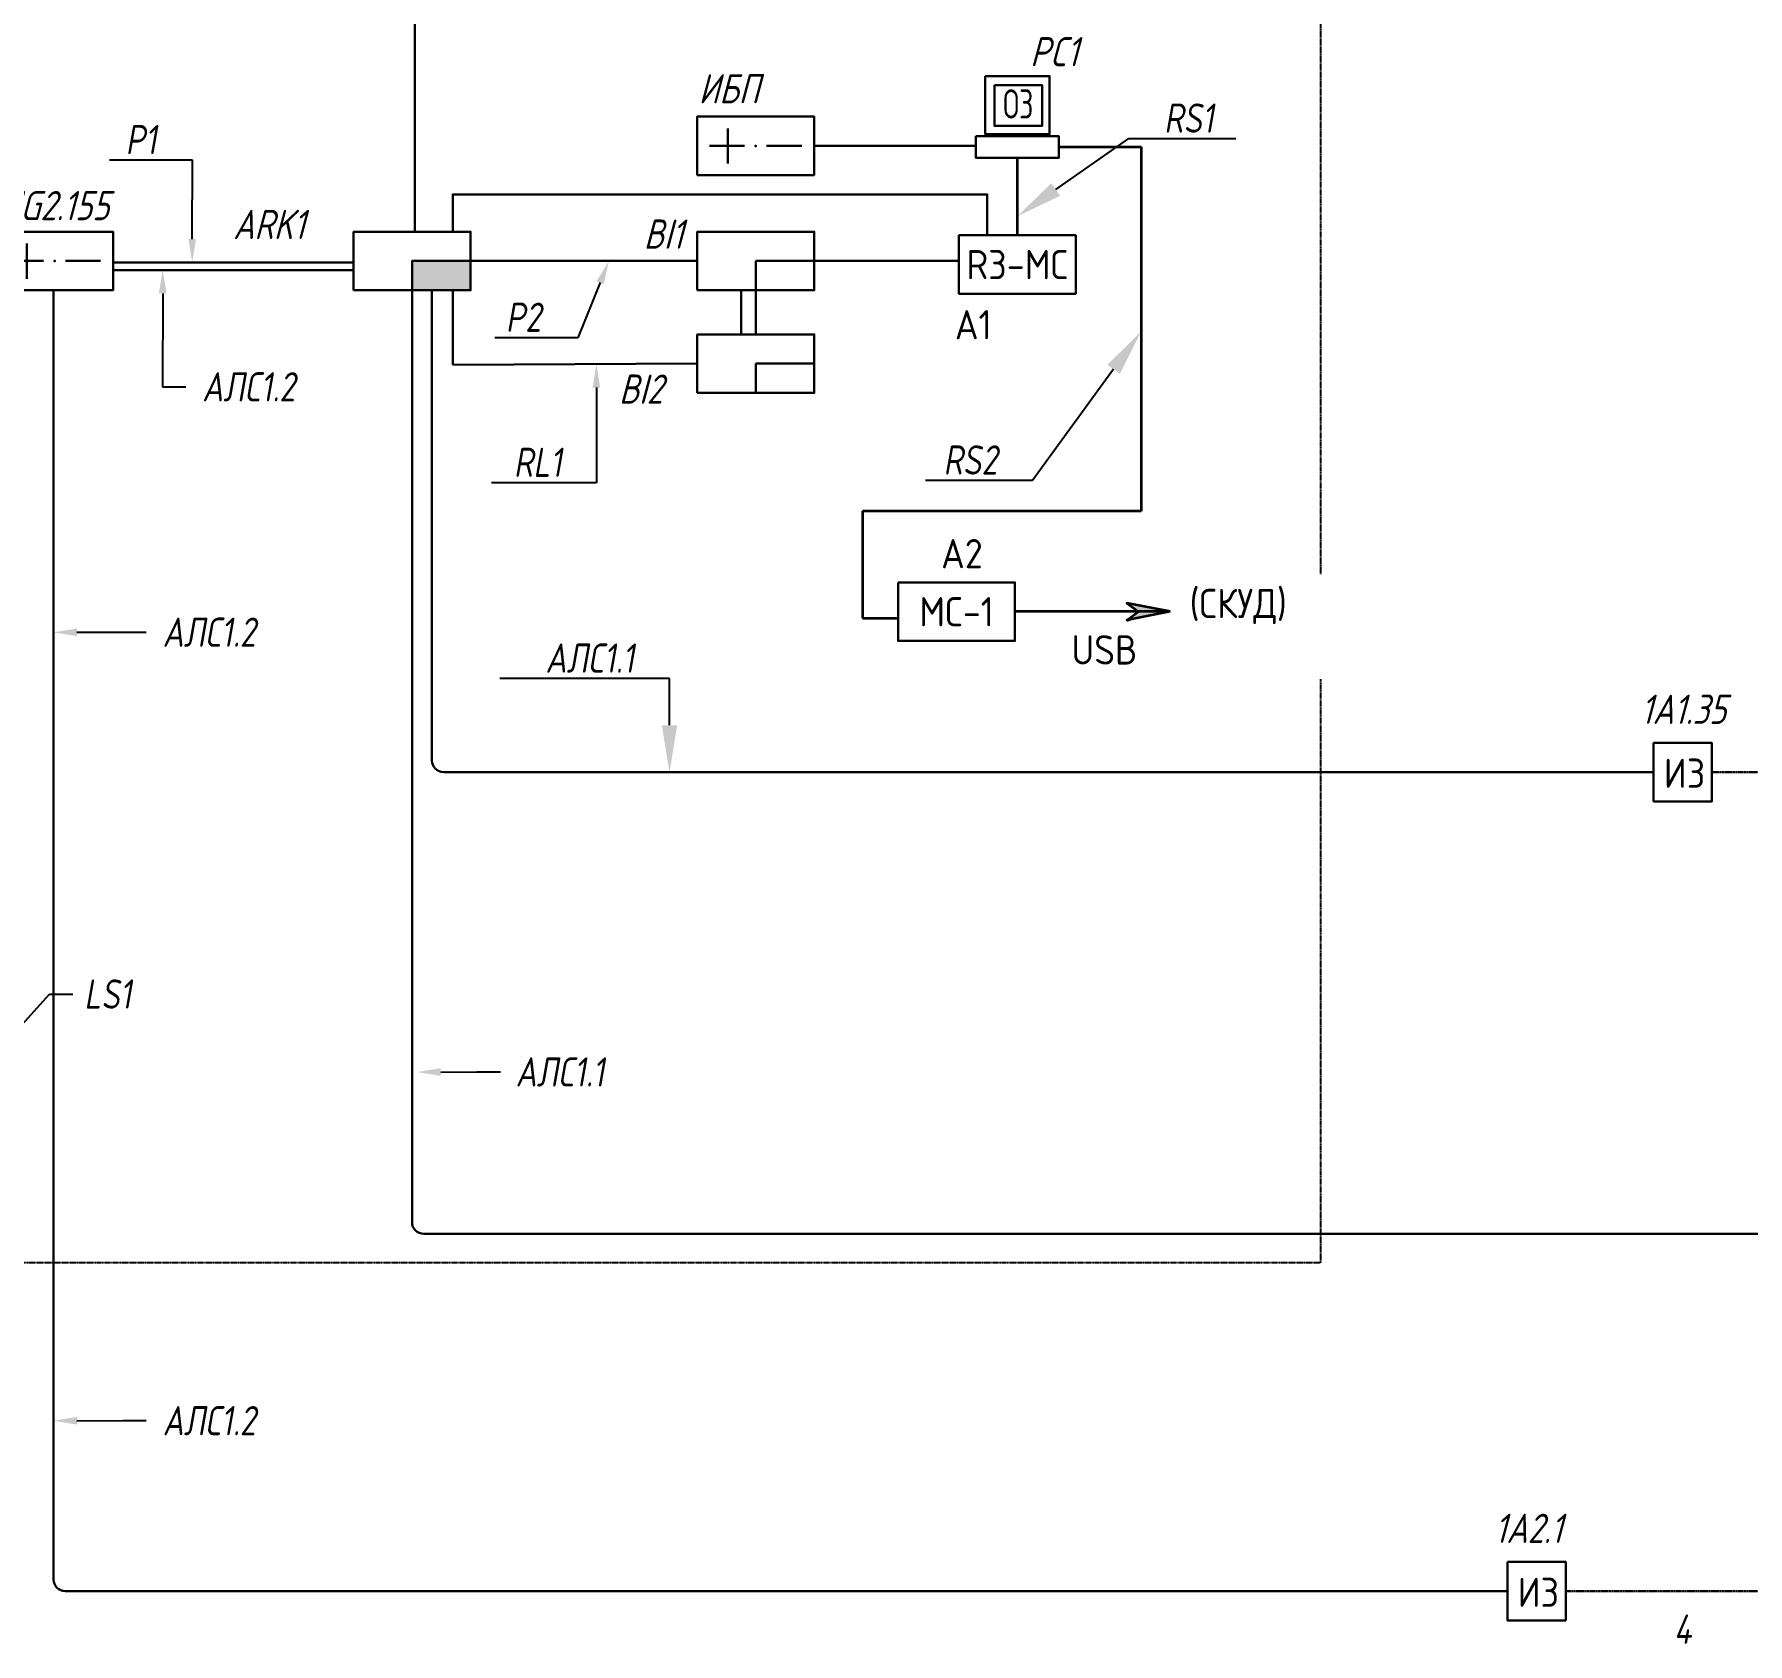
# Model space of a CAD drawing. Header units: millimetres. Extents: x -259793 to 1187961, y -549744 to 43070.
# Drawn here: x 589068 to 603715, y -17544 to -3784 of the extents above; entities that cross this region are included whole.
import ezdxf
from ezdxf import colors
from ezdxf.entities.mleader import LeaderData, LeaderLine
from ezdxf.enums import TextEntityAlignment as Align
from ezdxf.math import Vec2, Vec3

# ---------------------------------------------------------------- set-up
doc = ezdxf.new("R2010")
doc.units = ezdxf.units.MM
doc.linetypes.add('HIDDEN', pattern=[0.375, 0.25, -0.125])
doc.linetypes.add('JIS_02_1.0', pattern=[2, 1, -1])
for name, color, linetype, lineweight in [('RC-Выноски', 7, 'Continuous', 0), ('RC-Источники_электропитания', 3, 'Continuous', 30), ('RC-Линии_связи-Адресные', 5, 'Continuous', 30), ('RC-Линии_связи-Интерфейсные_RS-485', 6, 'Continuous', 30), ('RC-Линии_связи-Питание_12-24В', 3, 'Continuous', 30), ('RC-Приборы_управления_и_блоки_индикации', 5, 'Continuous', 30), ('RC-Прочее_оборудование', 5, 'Continuous', 30)]:
    doc.layers.add(name, color=color, linetype=linetype, lineweight=lineweight)
for name, color, linetype in [('RC-Позиционные_обозначения', 7, 'Continuous'), ('СС', 4, 'Continuous'), ('Стены', 194, 'Continuous'), ('флажки', 7, 'Continuous')]:
    doc.layers.add(name, color=color, linetype=linetype)
doc.styles.add('ISOCPEUR', font='isocpeur.ttf', dxfattribs={"width": 0.9, "height": 350})
doc.styles.add('RubezhCAD', font='', dxfattribs={"oblique": 10})
doc.styles.get("Standard").update_dxf_attribs({"font": ''})
doc.styles.get('RubezhCAD').set_extended_font_data('GOST type A')
doc.styles.get('Standard').set_extended_font_data('GOST type B')

# ---------------------------------------------------------------- blocks, each defined once
blk = doc.blocks.new('RC-UGO-BKI-02')
at = {"layer": 'RC-Приборы_управления_и_блоки_индикации'}
blk.add_attdef('PSTN', text='', height=2.5, dxfattribs=at).set_placement((6.81, 2.5), align=Align.BOTTOM_CENTER)
blk.add_wipeout([(5, -2.5), (5, 2.5), (-5, 2.5), (-5, -2.5)]).dxf.layer = 'RC-Приборы_управления_и_блоки_индикации'
blk.add_wipeout([(-5, -2.5), (-5, 2.5), (5, 2.5), (5, -2.5)]).dxf.layer = 'RC-Приборы_управления_и_блоки_индикации'
for p, q in [((5, 0), (0, 0)), ((0, 0), (0, -2.5))]:
    blk.add_line(p, q, dxfattribs=at)
blk.add_lwpolyline([(-5, -2.5), (5, -2.5), (5, 2.5), (-5, 2.5)], close=True, dxfattribs=at)
blk = doc.blocks.new('RC-UGO-BRP-01')
blk.add_wipeout([(5, -2.5), (5, 2.5), (-5, 2.5), (-5, -2.5)]).dxf.layer = 'RC-Источники_электропитания'
blk.add_wipeout([(-5, -2.5), (-5, 2.5), (5, 2.5), (5, -2.5)]).dxf.layer = 'RC-Источники_электропитания'
at = {"layer": 'RC-Источники_электропитания'}
blk.add_lwpolyline([(-5, -2.5), (5, -2.5), (5, 2.5), (-5, 2.5)], close=True, dxfattribs=at)
for points in [[(-2.37, -1.52), (-2.37, 1.48)], [(-3.94, 0), (-0.94, 0)], [(0.94, 0), (3.94, 0)]]:
    blk.add_lwpolyline(points, dxfattribs=at)
blk.add_point((0, 0), dxfattribs=at)
blk.add_attdef('PSTN', text='', height=2.5, dxfattribs=at).set_placement((6.11, 2.42), align=Align.BOTTOM_CENTER)
blk = doc.blocks.new('RC-UGO-IZ-01')
at = {"layer": 'RC-Прочее_оборудование'}
blk.add_point((2.5, 0), dxfattribs=at)
blk.add_attdef('PSTN', text='', height=2.5, dxfattribs=at).set_placement((5.66, 2.58), align=Align.BOTTOM_CENTER)
blk.add_wipeout([(2.49, -2.5), (-2.49, -2.5), (-2.49, 2.5), (2.49, 2.5)]).dxf.layer = 'RC-Прочее_оборудование'
blk.add_wipeout([(-2.49, -2.5), (-2.49, 2.5), (2.49, 2.5), (2.49, -2.5)]).dxf.layer = 'RC-Прочее_оборудование'
blk.add_lwpolyline([(-2.49, 2.5), (2.49, 2.5), (2.49, -2.5), (-2.49, -2.5), (-2.49, 2.5)], close=True, dxfattribs=at)
blk.add_lwpolyline([(-2.49, 2.5), (-2.49, 2.5)], dxfattribs=at)
blk.add_lwpolyline([(-2.49, 2.5), (-2.49, 2.5)], dxfattribs=at)
at = {"layer": 'RC-Прочее_оборудование', "ltscale": 100, "style": 'ISOCPEUR', "width": 0.9}
blk.add_text('ИЗ', height=2.5, dxfattribs=at).set_placement((0.15, -0.09), align=Align.MIDDLE)
blk = doc.blocks.new('RC-UGO-PC-02')
at = {"layer": 'RC-Приборы_управления_и_блоки_индикации'}
blk.add_attdef('PSTN', text='', height=2.5, dxfattribs=at).set_placement((1.09, 2.57), align=Align.BOTTOM_LEFT)
blk.add_wipeout([(-3.55, -2.66), (-3.55, -4.49), (3.55, -4.49), (3.55, -2.66)]).dxf.layer = 'RC-Приборы_управления_и_блоки_индикации'
blk.add_wipeout([(-2.75, 2.49), (-2.75, -2.49), (2.75, -2.49), (2.75, 2.49)]).dxf.layer = 'RC-Приборы_управления_и_блоки_индикации'
for points in [[(-2.75, 2.49), (2.75, 2.49), (2.75, -2.49), (-2.75, -2.49)], [(-1.96, 1.72), (2.11, 1.72), (2.11, -1.77), (-1.96, -1.77)], [(-3.55, -2.66), (3.55, -2.66), (3.55, -4.49), (-3.55, -4.49)]]:
    blk.add_lwpolyline(points, close=True, dxfattribs=at)
at = {"layer": 'RC-Приборы_управления_и_блоки_индикации', "ltscale": 100, "style": 'ISOCPEUR', "width": 0.7}
blk.add_text('ОЗ', height=2.5, dxfattribs=at).set_placement((0.08, 0.11), align=Align.MIDDLE)
blk = doc.blocks.new('RC-UGO-PPK-01')
blk.add_wipeout([(5, -2.5), (5, 2.5), (-5, 2.5), (-5, -2.5)]).dxf.layer = 'RC-Приборы_управления_и_блоки_индикации'
blk.add_wipeout([(-5, -2.5), (-5, 2.5), (5, 2.5), (5, -2.5)]).dxf.layer = 'RC-Приборы_управления_и_блоки_индикации'
at = {"layer": 'RC-Приборы_управления_и_блоки_индикации'}
h = blk.add_hatch(color=256, dxfattribs=at)
h.dxf.hatch_style = 1
h.paths.add_polyline_path([(5, -2.5), (5, 0), (0, 0), (0, -2.5)])
blk.add_lwpolyline([(-5, -2.5), (5, -2.5), (5, 2.5), (-5, 2.5)], close=True, dxfattribs=at)
for points in [[(5, 0), (0, 0), (0, -2.5)], [(0, 0), (5, 0)]]:
    blk.add_lwpolyline(points, dxfattribs=at)
blk.add_attdef('PSTN', text='', height=1.5, dxfattribs=at).set_placement((5, 2.5), align=Align.BOTTOM_CENTER)
blk = doc.blocks.new('RC-UGO-IP12-03')
blk.add_wipeout([(5, -2.5), (5, 2.5), (-5, 2.5), (-5, -2.5)]).dxf.layer = 'RC-Источники_электропитания'
blk.add_wipeout([(-5, -2.5), (-5, 2.5), (5, 2.5), (5, -2.5)]).dxf.layer = 'RC-Источники_электропитания'
at = {"layer": 'RC-Источники_электропитания'}
blk.add_lwpolyline([(-5, -2.5), (5, -2.5), (5, 2.5), (-5, 2.5)], close=True, dxfattribs=at)
for points in [[(-2.37, -1.52), (-2.37, 1.48)], [(-3.94, 0), (-0.94, 0)], [(0.94, 0), (3.94, 0)]]:
    blk.add_lwpolyline(points, dxfattribs=at)
blk.add_point((0, 0), dxfattribs=at)
blk.add_attdef('PSTN', text='', height=2.5, dxfattribs=at).set_placement((6.11, 2.42), align=Align.BOTTOM_CENTER)

msp = doc.modelspace()

# ---------------------------------------------------------------- linework, layer by layer
at = {"layer": 'RC-Линии_связи-Адресные', "ltscale": 100}
for p, q in [((592320.17824, -5472.34501), (592320.17824, -2842.34602)), ((592320.17824, -5472.34501), (592320.17824, -5472.34501)), ((592297.43306, -5722.34501), (592797.43306, -5644.36884)), ((592297.43306, -5722.34501), (592797.43306, -5644.36884)), ((589232.76926, -5722.34501), (589232.76926, -7245.87317)), ((589732.76926, -5800.32118), (591797.43306, -5800.32118)), ((589232.76926, -7495.87317), (589232.76926, -7245.87317)), ((589232.76926, -7495.87317), (589232.76926, -9747.19466)), ((596825.49747, -10092.25172), (592567.91193, -10092.25172))]:
    msp.add_line(p, q, dxfattribs=at)
at = {"layer": 'RC-Линии_связи-Адресные'}
for p, q in [((592297.43306, -13940.18556), (592297.43306, -5972.34501)), ((601882.3949, -14040.18556), (592397.43306, -14040.18556)), ((645836.40079, -14042.36316), (601882.3949, -14040.18556))]:
    msp.add_line(p, q, dxfattribs=at)
at = {"layer": 'RC-Линии_связи-Адресные', "linetype": 'JIS_02_1.0'}
for p, q in [((603409.49295, -10092.25172), (605409.49295, -10092.25172)), ((602159.49295, -17094.58047), (604159.49295, -17094.58047))]:
    msp.add_line(p, q, dxfattribs=at)
at = {"layer": 'RC-Линии_связи-Адресные'}
msp.add_arc((592397.43306, -13940.18556), 100, 180, 270, dxfattribs=at)
at = {"layer": 'RC-Линии_связи-Интерфейсные_RS-485', "ltscale": 100}
for p, q in [((592297.43306, -5722.34501), (592297.43306, -5972.34501)), ((595235.07177, -5722.34501), (595735.07177, -5722.34501)), ((595235.07177, -5972.34501), (595235.07177, -5722.34501)), ((595735.07177, -5722.34501), (596972.59566, -5722.34501)), ((597471.8808, -5722.34501), (596972.59566, -5722.34501)), ((592645.25038, -5972.34501), (592645.25038, -6609.10909)), ((595235.07177, -6600.20799), (595235.07177, -5972.34501)), ((592645.25038, -6609.10909), (594734.78183, -6600.20799))]:
    msp.add_line(p, q, dxfattribs=at)
at = {"layer": 'RC-Линии_связи-Питание_12-24В', "ltscale": 100}
for p, q in [((589232.76926, -5722.34501), (589732.76926, -5734.71565)), ((589732.76926, -5734.71565), (591797.43306, -5734.71565)), ((592297.43306, -5722.34501), (591797.43306, -5734.71565)), ((592297.43306, -5722.34501), (592797.43306, -5786.19872)), ((592797.43306, -5722.34501), (594735.07177, -5722.34501)), ((595235.07177, -5722.34501), (594735.07177, -5786.19872)), ((595235.07177, -5722.34501), (594979.44273, -5972.34501)), ((595110.40771, -5972.34501), (595110.40771, -6350.20799)), ((595235.07177, -6600.20799), (594979.44273, -6350.20799))]:
    msp.add_line(p, q, dxfattribs=at)
at = {"layer": 'RC-Прочее_оборудование'}
msp.add_point((597257.63457, -5724.3619), dxfattribs=at)
at = {"layer": 'СС', "color": 4, "linetype": 'Continuous', "lineweight": 35}
for p, q in [((597471.8808, -5502.75312), (597471.8808, -4839.39811)), ((598530.28222, -7862.03669), (596147.7318, -7862.03669)), ((596147.7318, -7862.03669), (596147.7318, -8775.94423))]:
    msp.add_line(p, q, dxfattribs=at)
at = {"layer": 'Стены', "color": 0, "linetype": 'HIDDEN', "ltscale": 10}
msp.add_lwpolyline([(582710.57575, -3635.23754), (600064.60622, -3635.23754), (600064.60622, -14288.02134), (582710.57575, -14288.02134)], close=True, dxfattribs=at)

# ---------------------------------------------------------------- texts
at = {"layer": 'RC-Линии_связи-Адресные', "ltscale": 0.01, "insert": (603159.49295, -17294.58047), "char_height": 250, "width": 1, "attachment_point": 2, "style": 'RubezhCAD'}
msp.add_mtext('4', dxfattribs=at)

# ---------------------------------------------------------------- leaders
at = {"layer": 'RC-Выноски', "ltscale": 0.01}
ml = msp.add_multileader_mtext('Standard', dxfattribs=at)
ml.set_content('АЛС1.2', color=256, style='RubezhCAD')
ml.set_leader_properties()
ml.build(insert=Vec2(0, 0))
ml.multileader.update_dxf_attribs({"has_text_frame": 1, "text_right_attachment_type": 2, "dogleg_length": 2, "arrow_head_size": 200, "scale": 100})
ctx = ml.context
ctx.base_point, ctx.scale, ctx.char_height, ctx.arrow_head_size, ctx.landing_gap_size, ctx.plane_origin = Vec3(590025.90895, -15636.91821), 100, 250, 200, 100, Vec3(543864.75453, -201610.20786)
ctx.right_attachment, ctx.text_align_type = 2, 1
notes = []
notes.append((ctx, [(0, (1, 1, 0), (589825.90895, -15636.91821), (1, 0), 200, [(0, [(589232.76926, -15638.0961)], 0, [])])]))
ctx.mtext.insert, ctx.mtext.alignment, ctx.mtext.flow_direction = Vec3(590563.7407, -15511.91821), 2, 5
ctx.mtext.has_bg_fill, ctx.mtext.bg_color, ctx.mtext.bg_scale_factor, ctx.mtext.bg_transparency, ctx.mtext.use_window_bg_color = 1, -1027028792, 1.5, 0, 1
for ctx, leaders in notes:
    for number, flags, end, landing, length, lines in leaders:
        leader = LeaderData()
        leader.index, (leader.has_last_leader_line, leader.has_dogleg_vector, leader.attachment_direction) = number, flags
        leader.last_leader_point, leader.dogleg_vector, leader.dogleg_length = Vec3(end), Vec3(landing), length
        for number, points, colour, breaks in lines:
            line = LeaderLine()
            line.index, line.vertices, line.color, line.breaks = number, Vec3.list(points), colors.encode_raw_color(colour), breaks
            leader.lines.append(line)
        ctx.leaders.append(leader)

# ---------------------------------------------------------------- next in the draw order: block references
at = {"layer": 'RC-Источники_электропитания', "color": 1, "ltscale": 0.01}
ref = msp.add_blockref('RC-UGO-BRP-01', (595234.36076, -4738.38696), dxfattribs=dict(at, xscale=100, yscale=100, zscale=100))
ref.add_attrib('PSTN', 'ИБП', (594746.46509, -4374.69619), dxfattribs={"layer": 'RC-Позиционные_обозначения', "height": 250, "style": 'RubezhCAD', "oblique": 15})
at = {"layer": 'RC-Приборы_управления_и_блоки_индикации', "color": 1, "ltscale": 0.01}
ref = msp.add_blockref('RC-UGO-BKI-02', (595235.07177, -5722.34501), dxfattribs=dict(at, xscale=100, yscale=100, zscale=100))
ref.add_attrib('PSTN', 'BI1', (594278.03372, -5617.51658), dxfattribs={"layer": 'RC-Позиционные_обозначения', "height": 250, "style": 'RubezhCAD', "oblique": 15})
ref = msp.add_blockref('RC-UGO-BKI-02', (595235.07177, -6600.20799), dxfattribs=dict(at, xscale=100, yscale=100, zscale=100))
ref.add_attrib('PSTN', 'BI2', (594065.84798, -6942.90436), dxfattribs={"layer": 'RC-Позиционные_обозначения', "height": 250, "style": 'RubezhCAD', "oblique": 15})
at = {"layer": 'RC-Прочее_оборудование', "color": 1, "ltscale": 0.01}
ref = msp.add_blockref('RC-UGO-IZ-01', (603160.2078, -10092.25172), dxfattribs=dict(at, xscale=100, yscale=100, zscale=100))
ref.add_attrib('PSTN', '1A1.35', (602800.71125, -9680.12956), dxfattribs={"layer": 'RC-Позиционные_обозначения', "height": 250, "style": 'RubezhCAD', "oblique": 15})
ref = msp.add_blockref('RC-UGO-IZ-01', (601910.2078, -17094.58047), dxfattribs=dict(at, xscale=100, yscale=100, zscale=100))
ref.add_attrib('PSTN', '1A2.1', (601550.71125, -16682.45831), dxfattribs={"layer": 'RC-Позиционные_обозначения', "height": 250, "style": 'RubezhCAD', "oblique": 15})

# ---------------------------------------------------------------- next in the draw order: texts
at = {"layer": 'флажки', "lineweight": 30, "char_height": 250, "style": 'ISOCPEUR', "bg_fill": 2}
for s, insert, width, attachment_point in [('А1', (597095.34384, -6267.52952), 770.7425177, 5), ('А2', (596998.31762, -8224.76159), 770.7425177, 5), ('(СКУД)', (598944.26075, -8676.28773), 4391.3664049, 4)]:
    msp.add_mtext(s, dxfattribs=dict(at, insert=insert, width=width, attachment_point=attachment_point))

# ---------------------------------------------------------------- next in the draw order: leaders
at = {"layer": 'RC-Выноски', "ltscale": 0.01}
ml = msp.add_multileader_mtext('Standard', dxfattribs=at)
ml.set_content('RS1', color=256, style='RubezhCAD')
ml.set_leader_properties()
ml.build(insert=Vec2(0, 0))
ml.multileader.update_dxf_attribs({"has_text_frame": 1, "text_left_attachment_type": 6, "text_right_attachment_type": 6, "dogleg_length": 2, "arrow_head_size": 400, "scale": 100})
ctx = ml.context
ctx.base_point, ctx.scale, ctx.char_height, ctx.arrow_head_size, ctx.landing_gap_size, ctx.plane_origin = Vec3(598625.54954, -4675.71446), 100, 250, 400, 100, Vec3(321650.5007, 4361.81989)
ctx.left_attachment, ctx.right_attachment = 6, 6
notes = []
notes.append((ctx, [(0, (1, 1, 0), (598425.54954, -4675.71446), (1, 0), 200, [(0, [(597471.8808, -5340.13424)], 0, [])])]))
ctx.mtext.insert, ctx.mtext.flow_direction = Vec3(598725.54954, -4375.71446), 5
ctx.mtext.has_bg_fill, ctx.mtext.bg_color, ctx.mtext.bg_scale_factor, ctx.mtext.bg_transparency, ctx.mtext.use_window_bg_color = 1, -1027028792, 1.5, 0, 1
ml = msp.add_multileader_mtext('Standard', dxfattribs=at)
ml.set_content('P1', color=256, style='RubezhCAD')
ml.set_leader_properties()
ml.build(insert=Vec2(0, 0))
ml.multileader.update_dxf_attribs({"has_text_frame": 1, "text_left_attachment_type": 2, "text_right_attachment_type": 6, "dogleg_length": 2, "arrow_head_size": 200, "scale": 100})
ctx = ml.context
ctx.base_point, ctx.scale, ctx.char_height, ctx.arrow_head_size, ctx.landing_gap_size, ctx.plane_origin = Vec3(589743.76677, -4685.00088), 100, 250, 200, 100, Vec3(547821.13831, -190666.9171)
ctx.left_attachment, ctx.right_attachment, ctx.text_align_type = 2, 6, 1
notes.append((ctx, [(1, (1, 1, 0), (590419.99137, -4860.00088), (-1, 0), 200, [(0, [(590417.91795, -5734.71565)], 0, [])])]))
ctx.mtext.insert, ctx.mtext.alignment, ctx.mtext.flow_direction = Vec3(589981.87907, -4560.00088), 2, 5
ctx.mtext.has_bg_fill, ctx.mtext.bg_color, ctx.mtext.bg_scale_factor, ctx.mtext.bg_transparency, ctx.mtext.use_window_bg_color = 1, -1027028792, 1.5, 0, 1
ml = msp.add_multileader_mtext('Standard', dxfattribs=at)
ml.set_content('RL1', color=256, style='RubezhCAD')
ml.set_leader_properties()
ml.build(insert=Vec2(0, 0))
ml.multileader.update_dxf_attribs({"has_text_frame": 1, "text_left_attachment_type": 2, "text_right_attachment_type": 6, "dogleg_length": 2, "arrow_head_size": 200, "scale": 100})
ctx = ml.context
ctx.base_point, ctx.scale, ctx.char_height, ctx.arrow_head_size, ctx.landing_gap_size, ctx.plane_origin = Vec3(593072.34605, -7443.47722), 100, 250, 200, 100, Vec3(548313.223, -190666.9171)
ctx.left_attachment, ctx.right_attachment, ctx.text_align_type = 2, 6, 1
notes.append((ctx, [(1, (1, 1, 0), (593873.57066, -7618.47722), (-1, 0), 200, [(0, [(593873.09408, -6605.1543)], 0, [])])]))
ctx.mtext.insert, ctx.mtext.alignment, ctx.mtext.flow_direction = Vec3(593372.95835, -7318.47722), 2, 5
ctx.mtext.has_bg_fill, ctx.mtext.bg_color, ctx.mtext.bg_scale_factor, ctx.mtext.bg_transparency, ctx.mtext.use_window_bg_color = 1, -1027028792, 1.5, 0, 1
ml = msp.add_multileader_mtext('Standard', dxfattribs=at)
ml.set_content('АЛС1.2', color=256, style='RubezhCAD')
ml.set_leader_properties()
ml.build(insert=Vec2(0, 0))
ml.multileader.update_dxf_attribs({"has_text_frame": 1, "text_right_attachment_type": 2, "dogleg_length": 2, "arrow_head_size": 200, "scale": 100})
ctx = ml.context
ctx.base_point, ctx.scale, ctx.char_height, ctx.arrow_head_size, ctx.landing_gap_size, ctx.plane_origin = Vec3(590025.90895, -8896.13018), 100, 250, 200, 100, Vec3(543864.75453, -194869.41983)
ctx.right_attachment, ctx.text_align_type = 2, 1
notes.append((ctx, [(0, (1, 1, 0), (589825.90895, -8896.13018), (1, 0), 200, [(0, [(589232.76926, -8897.30808)], 0, [])])]))
ctx.mtext.insert, ctx.mtext.alignment, ctx.mtext.flow_direction = Vec3(590563.7407, -8771.13018), 2, 5
ctx.mtext.has_bg_fill, ctx.mtext.bg_color, ctx.mtext.bg_scale_factor, ctx.mtext.bg_transparency, ctx.mtext.use_window_bg_color = 1, -1027028792, 1.5, 0, 1
ml = msp.add_multileader_mtext('Standard', dxfattribs=at)
ml.set_content('АЛС1.1', color=256, style='RubezhCAD')
ml.set_leader_properties()
ml.build(insert=Vec2(0, 0))
ml.multileader.update_dxf_attribs({"has_text_frame": 1, "text_left_attachment_type": 6, "text_right_attachment_type": 6, "dogleg_length": 2, "arrow_head_size": 400, "scale": 100})
ctx = ml.context
ctx.base_point, ctx.scale, ctx.char_height, ctx.arrow_head_size, ctx.landing_gap_size, ctx.plane_origin = Vec3(593277.74298, -9292.25172), 100, 250, 400, 100, Vec3(318679.31609, 1737.84347)
ctx.left_attachment, ctx.right_attachment, ctx.text_align_type = 6, 6, 2
notes.append((ctx, [(1, (1, 1, 0), (594498.40647, -9292.25172), (-1, 0), 200, [(0, [(594498.40647, -10092.25172)], 0, [])])]))
ctx.mtext.insert, ctx.mtext.alignment, ctx.mtext.flow_direction = Vec3(594198.40647, -8992.25172), 3, 5
ctx.mtext.has_bg_fill, ctx.mtext.bg_color, ctx.mtext.bg_scale_factor, ctx.mtext.bg_transparency, ctx.mtext.use_window_bg_color = 1, -1027028792, 1.5, 0, 1
ml = msp.add_multileader_mtext('Standard', dxfattribs=at)
ml.set_content('LS1', color=256, style='RubezhCAD')
ml.set_leader_properties()
ml.build(insert=Vec2(0, 0))
ml.multileader.update_dxf_attribs({"has_text_frame": 1, "text_right_attachment_type": 2, "dogleg_length": 2, "arrow_head_size": 200, "scale": 100})
ctx = ml.context
ctx.base_point, ctx.scale, ctx.char_height, ctx.arrow_head_size, ctx.landing_gap_size, ctx.plane_origin = Vec3(589397.0541, -11989.48769), 100, 250, 200, 100, Vec3(543235.89968, -197962.77734)
ctx.right_attachment, ctx.text_align_type = 2, 1
notes.append((ctx, [(0, (1, 1, 0), (589197.0541, -11989.48769), (1, 0), 200, [(0, [(588647.34263, -12601.06689)], 0, [])])]))
ctx.mtext.insert, ctx.mtext.alignment, ctx.mtext.flow_direction = Vec3(589697.6664, -11864.48769), 2, 5
ctx.mtext.has_bg_fill, ctx.mtext.bg_color, ctx.mtext.bg_scale_factor, ctx.mtext.bg_transparency, ctx.mtext.use_window_bg_color = 1, -1027028792, 1.5, 0, 1
ml = msp.add_multileader_mtext('Standard', dxfattribs=at)
ml.set_content('АЛС1.1', color=256, style='RubezhCAD')
ml.set_leader_properties()
ml.build(insert=Vec2(0, 0))
ml.multileader.update_dxf_attribs({"has_text_frame": 1, "text_right_attachment_type": 2, "dogleg_length": 2, "arrow_head_size": 200, "scale": 100})
ctx = ml.context
ctx.base_point, ctx.scale, ctx.char_height, ctx.arrow_head_size, ctx.landing_gap_size, ctx.plane_origin = Vec3(593052.26219, -12655.54512), 100, 250, 200, 100, Vec3(546974.68742, -198628.83476)
ctx.right_attachment, ctx.text_align_type = 2, 1
notes.append((ctx, [(0, (1, 1, 0), (592852.26219, -12655.54512), (1, 0), 200, [(0, [(592342.70215, -12656.72301)], 0, [])])]))
ctx.mtext.insert, ctx.mtext.alignment, ctx.mtext.flow_direction = Vec3(593562.59394, -12530.54512), 2, 5
ctx.mtext.has_bg_fill, ctx.mtext.bg_color, ctx.mtext.bg_scale_factor, ctx.mtext.bg_transparency, ctx.mtext.use_window_bg_color = 1, -1027028792, 1.5, 0, 1
for ctx, leaders in notes:
    for number, flags, end, landing, length, lines in leaders:
        leader = LeaderData()
        leader.index, (leader.has_last_leader_line, leader.has_dogleg_vector, leader.attachment_direction) = number, flags
        leader.last_leader_point, leader.dogleg_vector, leader.dogleg_length = Vec3(end), Vec3(landing), length
        for number, points, colour, breaks in lines:
            line = LeaderLine()
            line.index, line.vertices, line.color, line.breaks = number, Vec3.list(points), colors.encode_raw_color(colour), breaks
            leader.lines.append(line)
        ctx.leaders.append(leader)

# ---------------------------------------------------------------- next in the draw order: hatches: boundary and pattern name
at = {"layer": 'СС', "linetype": 'Continuous', "lineweight": 35}
h = msp.add_hatch(color=4, dxfattribs=at)
h.dxf.hatch_style = 1
h.paths.add_polyline_path([(598408.59664, -8649.00162), (598508.74044, -8720.51557), (598778.44954, -8720.51557)])
h.paths.add_polyline_path([(598778.44954, -8720.51557), (598508.74044, -8720.51557), (598408.59664, -8792.02951)])

# ---------------------------------------------------------------- next in the draw order: linework, layer by layer
at = {"layer": 'RC-Линии_связи-Адресные'}
msp.add_lwpolyline([(601660.92265, -17094.58047), (589332.76926, -17094.58047, -0.4142135624), (589232.76926, -16994.58047), (589232.76926, -9747.19466)], format="xyb", dxfattribs=at)
at = {"layer": 'RC-Линии_связи-Интерфейсные_RS-485', "ltscale": 100}
msp.add_lwpolyline([(592645.25038, -5472.34501), (592645.25038, -5152.82087), (597214.45387, -5152.82087), (597214.45387, -5502.75312)], dxfattribs=at)
at = {"layer": 'RC-Линии_связи-Питание_12-24В', "ltscale": 100}
msp.add_line((595734.36076, -4738.38696), (597116.93448, -4738.38696), dxfattribs=at)
at = {"layer": 'СС', "color": 4, "linetype": 'Continuous', "lineweight": 35}
for p, q in [((597826.82713, -4747.78224), (598530.28222, -4747.78224)), ((598530.28222, -4747.78224), (598530.28222, -5722.34501)), ((598778.44954, -8720.51557), (597451.53285, -8720.51557))]:
    msp.add_line(p, q, dxfattribs=at)
msp.add_lwpolyline([(598778.44954, -8720.51557), (598408.59664, -8649.00162), (598508.74044, -8720.51557)], dxfattribs=at)

# ---------------------------------------------------------------- next in the draw order: block references
at = {"layer": 'RC-Источники_электропитания', "color": 1, "ltscale": 0.01}
ref = msp.add_blockref('RC-UGO-IP12-03', (589241.53175, -5722.34501), dxfattribs=dict(at, xscale=100, yscale=100, zscale=100))
ref.add_attrib('PSTN', '1UG2.155', (588673.12095, -5373.9688), dxfattribs={"layer": 'RC-Позиционные_обозначения', "height": 250, "style": 'RubezhCAD', "oblique": 15})

# ---------------------------------------------------------------- next in the draw order: leaders
at = {"layer": 'RC-Выноски', "ltscale": 0.01}
ml = msp.add_multileader_mtext('Standard', dxfattribs=at)
ml.set_content('RS2', color=256, style='RubezhCAD')
ml.set_leader_properties()
ml.build(insert=Vec2(0, 0))
ml.multileader.update_dxf_attribs({"has_text_frame": 1, "text_left_attachment_type": 6, "text_right_attachment_type": 6, "dogleg_length": 2, "arrow_head_size": 400, "scale": 100})
ctx = ml.context
ctx.base_point, ctx.scale, ctx.char_height, ctx.arrow_head_size, ctx.landing_gap_size, ctx.plane_origin = Vec3(596710.55635, -7598.4093), 100, 250, 400, 100, Vec3(323435.69848, 3207.68825)
ctx.left_attachment, ctx.right_attachment, ctx.text_align_type = 6, 6, 2
notes = []
notes.append((ctx, [(1, (1, 1, 0), (597602.49523, -7598.4093), (-1, 0), 200, [(0, [(598530.28222, -6325.20725)], 0, [])])]))
ctx.mtext.insert, ctx.mtext.alignment, ctx.mtext.flow_direction = Vec3(597302.49523, -7298.4093), 3, 5
ctx.mtext.has_bg_fill, ctx.mtext.bg_color, ctx.mtext.bg_scale_factor, ctx.mtext.bg_transparency, ctx.mtext.use_window_bg_color = 1, -1027028792, 1.5, 0, 1
for ctx, leaders in notes:
    for number, flags, end, landing, length, lines in leaders:
        leader = LeaderData()
        leader.index, (leader.has_last_leader_line, leader.has_dogleg_vector, leader.attachment_direction) = number, flags
        leader.last_leader_point, leader.dogleg_vector, leader.dogleg_length = Vec3(end), Vec3(landing), length
        for number, points, colour, breaks in lines:
            line = LeaderLine()
            line.index, line.vertices, line.color, line.breaks = number, Vec3.list(points), colors.encode_raw_color(colour), breaks
            leader.lines.append(line)
        ctx.leaders.append(leader)

# ---------------------------------------------------------------- next in the draw order: linework, layer by layer
at = {"layer": 'СС', "color": 4, "linetype": 'Continuous', "lineweight": 35}
msp.add_line((598530.28222, -5722.34501), (598530.28222, -7862.03669), dxfattribs=at)

# ---------------------------------------------------------------- next in the draw order: block references
at = {"layer": 'RC-Приборы_управления_и_блоки_индикации', "color": 1, "ltscale": 0.01}
ref = msp.add_blockref('RC-UGO-PC-02', (597471.8808, -4390.18242), dxfattribs=dict(at, xscale=100, yscale=100, zscale=100))
ref.add_attrib('PSTN', 'PC1', dxfattribs={"layer": 'RC-Позиционные_обозначения', "height": 250, "style": 'RubezhCAD', "oblique": 15}).set_placement((597581.07197, -4132.96838), align=Align.BOTTOM_LEFT)
ref = msp.add_blockref('RC-UGO-PPK-01', (592297.43306, -5722.34501), dxfattribs=dict(at, xscale=100, yscale=100, zscale=100))
ref.add_attrib('PSTN', 'ARK1', (590767.22588, -5535.22904), dxfattribs={"layer": 'RC-Позиционные_обозначения', "height": 250, "style": 'RubezhCAD', "oblique": 15})

# ---------------------------------------------------------------- next in the draw order: texts
at = {"layer": 'флажки', "lineweight": 30, "insert": (598216.51105, -9047.34917), "char_height": 250, "width": 3514.3950686, "attachment_point": 5, "style": 'ISOCPEUR', "bg_fill": 2}
msp.add_mtext('USB                ', dxfattribs=at)

# ---------------------------------------------------------------- next in the draw order: linework, layer by layer
at = {"layer": 'СС', "color": 4, "linetype": 'Continuous', "lineweight": 35}
msp.add_lwpolyline([(598778.44954, -8720.51557), (598408.59664, -8792.02951), (598508.74044, -8720.51557)], dxfattribs=at)

# ---------------------------------------------------------------- next in the draw order: leaders
at = {"layer": 'RC-Выноски', "ltscale": 0.01}
ml = msp.add_multileader_mtext('Standard', dxfattribs=at)
ml.set_content('АЛС1.2', color=256, style='RubezhCAD')
ml.set_leader_properties()
ml.build(insert=Vec2(0, 0))
ml.multileader.update_dxf_attribs({"has_text_frame": 1, "text_right_attachment_type": 2, "dogleg_length": 2, "arrow_head_size": 200, "scale": 100})
ctx = ml.context
ctx.base_point, ctx.scale, ctx.char_height, ctx.arrow_head_size, ctx.landing_gap_size, ctx.plane_origin = Vec3(590363.61634, -6798.32952), 100, 250, 200, 100, Vec3(544202.46192, -192771.61917)
ctx.right_attachment, ctx.text_align_type = 2, 1
notes = []
notes.append((ctx, [(0, (1, 1, 0), (590163.61634, -6798.32952), (1, 0), 200, [(0, [(590166.29752, -5800.32118)], 0, [])])]))
ctx.mtext.insert, ctx.mtext.alignment, ctx.mtext.flow_direction = Vec3(590901.44808, -6673.32952), 2, 5
ctx.mtext.has_bg_fill, ctx.mtext.bg_color, ctx.mtext.bg_scale_factor, ctx.mtext.bg_transparency, ctx.mtext.use_window_bg_color = 1, -1027028792, 1.5, 0, 1
for ctx, leaders in notes:
    for number, flags, end, landing, length, lines in leaders:
        leader = LeaderData()
        leader.index, (leader.has_last_leader_line, leader.has_dogleg_vector, leader.attachment_direction) = number, flags
        leader.last_leader_point, leader.dogleg_vector, leader.dogleg_length = Vec3(end), Vec3(landing), length
        for number, points, colour, breaks in lines:
            line = LeaderLine()
            line.index, line.vertices, line.color, line.breaks = number, Vec3.list(points), colors.encode_raw_color(colour), breaks
            leader.lines.append(line)
        ctx.leaders.append(leader)

# ---------------------------------------------------------------- next in the draw order: wipeouts: each hides what was drawn before it
msp.add_wipeout([(597451.53285, -8470.58305), (597451.53285, -8970.44809), (596452.96255, -8970.44809), (596453.54244, -8470.58305)]).dxf.layer = 'RC-Прочее_оборудование'

# ---------------------------------------------------------------- next in the draw order: wipeouts: each hides what was drawn before it
msp.add_wipeout([(596452.96255, -8970.44809), (596452.96255, -8470.58305), (597451.53285, -8470.58305), (597451.53285, -8970.44809)]).dxf.layer = 'RC-Прочее_оборудование'

# ---------------------------------------------------------------- next in the draw order: linework, layer by layer
at = {"layer": 'RC-Линии_связи-Адресные'}
msp.add_lwpolyline([(602910.92265, -10092.25172), (592567.91193, -10092.25172, -0.4141028307), (592467.91193, -9992.28952), (592466.39209, -5972.34501)], format="xyb", dxfattribs=at)
at = {"layer": 'RC-Прочее_оборудование'}
msp.add_lwpolyline([(596452.96255, -8470.58305), (597451.53285, -8470.58305), (597451.53285, -8970.44809), (596452.96255, -8970.44809), (596452.96255, -8470.58305)], close=True, dxfattribs=at)
at = {"layer": 'СС', "color": 4, "linetype": 'Continuous', "lineweight": 35}
msp.add_line((596147.7318, -8775.94423), (596452.96255, -8775.94423), dxfattribs=at)

# ---------------------------------------------------------------- next in the draw order: texts
at = {"layer": 'RC-Прочее_оборудование', "ltscale": 100, "style": 'ISOCPEUR', "width": 0.9}
msp.add_text('МС-1', height=250, dxfattribs=at).set_placement((596952.2477, -8720.51557), align=Align.MIDDLE)

# ---------------------------------------------------------------- next in the draw order: leaders
at = {"layer": 'RC-Выноски', "ltscale": 0.01}
ml = msp.add_multileader_mtext('Standard', dxfattribs=at)
ml.set_content('P2', color=256, style='RubezhCAD')
ml.set_leader_properties()
ml.build(insert=Vec2(0, 0))
ml.multileader.update_dxf_attribs({"has_text_frame": 1, "text_left_attachment_type": 2, "text_right_attachment_type": 6, "dogleg_length": 2, "arrow_head_size": 200, "scale": 100})
ctx = ml.context
ctx.base_point, ctx.scale, ctx.char_height, ctx.arrow_head_size, ctx.landing_gap_size, ctx.plane_origin = Vec3(592984.54676, -6203.40096), 100, 250, 200, 100, Vec3(551116.91831, -192185.31718)
ctx.left_attachment, ctx.right_attachment, ctx.text_align_type = 2, 6, 1
notes = []
notes.append((ctx, [(1, (1, 1, 0), (593715.77137, -6378.40096), (-1, 0), 200, [(0, [(593980.61259, -5722.34501)], 0, [])])]))
ctx.mtext.insert, ctx.mtext.alignment, ctx.mtext.flow_direction = Vec3(593250.15906, -6078.40096), 2, 5
ctx.mtext.has_bg_fill, ctx.mtext.bg_color, ctx.mtext.bg_scale_factor, ctx.mtext.bg_transparency, ctx.mtext.use_window_bg_color = 1, -1027028792, 1.5, 0, 1
for ctx, leaders in notes:
    for number, flags, end, landing, length, lines in leaders:
        leader = LeaderData()
        leader.index, (leader.has_last_leader_line, leader.has_dogleg_vector, leader.attachment_direction) = number, flags
        leader.last_leader_point, leader.dogleg_vector, leader.dogleg_length = Vec3(end), Vec3(landing), length
        for number, points, colour, breaks in lines:
            line = LeaderLine()
            line.index, line.vertices, line.color, line.breaks = number, Vec3.list(points), colors.encode_raw_color(colour), breaks
            leader.lines.append(line)
        ctx.leaders.append(leader)

# ---------------------------------------------------------------- next in the draw order: wipeouts: each hides what was drawn before it
msp.add_wipeout([(597971.16595, -5502.75312), (597971.16595, -6002.61816), (596972.59566, -6002.61816), (596973.17555, -5502.75312)]).dxf.layer = 'RC-Прочее_оборудование'

# ---------------------------------------------------------------- next in the draw order: wipeouts: each hides what was drawn before it
msp.add_wipeout([(596972.59566, -6002.61816), (596972.59566, -5502.75312), (597971.16595, -5502.75312), (597971.16595, -6002.61816)]).dxf.layer = 'RC-Прочее_оборудование'

# ---------------------------------------------------------------- next in the draw order: linework, layer by layer
at = {"layer": 'RC-Прочее_оборудование'}
msp.add_lwpolyline([(596972.59566, -5502.75312), (597971.16595, -5502.75312), (597971.16595, -6002.61816), (596972.59566, -6002.61816), (596972.59566, -5502.75312)], close=True, dxfattribs=at)

# ---------------------------------------------------------------- next in the draw order: texts
at = {"layer": 'RC-Прочее_оборудование', "ltscale": 100, "style": 'ISOCPEUR', "width": 0.9}
msp.add_text('R3-МС', height=250, dxfattribs=at).set_placement((597471.8808, -5752.68564), align=Align.MIDDLE)

doc.saveas('drawing.dxf')
